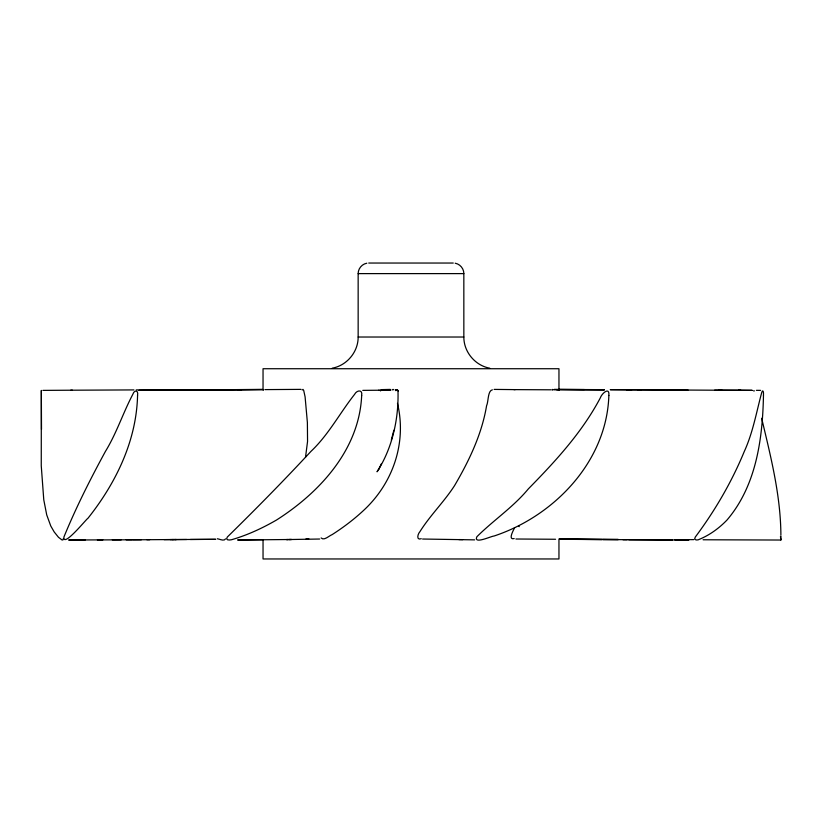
<?xml version="1.0" encoding="UTF-8"?>
<svg xmlns="http://www.w3.org/2000/svg" width="822" height="822" viewBox="0 0 822 822"><rect width="100%" height="100%" fill="white"/><g stroke="black" fill="none" stroke-linecap="round" stroke-linejoin="round"><path stroke-width="1.23" d="M263.04 539.818L263.04 558.96L558.96 558.96L558.96 538.944M332.222 368.194C346.853 365.585 358.269 351.888 358.156 337.02L358.156 273.613C358.125 268.65 361.927 264.088 366.807 263.215M780.9 539.068L780.9 537.917M780.9 539.448L780.89 540.023M63.212 538.862L62.924 539.9L61.989 539.951L58.485 537.29L54.211 531.968L50.769 525.988L46.72 514.891L43.772 499.807L41.254 465.766L41.336 390.399L41.501 429.392M225.557 538.862C224.067 541.544 219.68 539.037 217.316 538.749M780.879 539.982L780.468 536.468M263.204 389.998L263.297 389.834M379.517 468.006L377.051 471.787C392.484 448.134 398.886 418.223 397.971 390.481C397.519 389.834 396.892 389.998 396.225 389.947M305.507 457.34L307.551 441.476L307.387 422.529L305.096 396.862L303.698 390.429L302.979 389.381L302.208 389.998M552.24 389.998L552.518 389.361L552.764 389.834M391.334 439.976L393.851 430.296M753.507 390.871L754.401 390.871M381.429 463.68L378.963 468.879M514.613 527.652C513.678 529.923 507.575 540.229 514.192 538.585M380.473 390.912L381.87 389.618L390.286 389.402M392.115 389.998L393.05 389.361L393.882 389.834M693.809 539.622L690.316 539.643M395.742 390.645L396.975 390.008L396.42 390.193M397.108 389.977L395.649 390.06M421.296 538.739C416.024 540.619 417.72 533.981 419.847 531.772C430.081 515.394 444.127 501.821 454.566 485.597C469.105 460.803 481.805 434.304 486.583 405.739C488.587 401.455 487.61 390.851 492.357 389.834M287.803 539.551L286.508 539.571L291.491 539.499L237.65 539.982L263.019 539.725M319.655 539.027L289.087 539.54M390.429 390.131L362.749 390.378M378.582 390.255L379.23 390.245M170.195 539.581L176.247 539.54L164.092 539.622M70.774 390.214L133.935 389.916M262.105 389.628L208.048 389.988M264.9 389.607L301.047 389.371M168.366 390.224L167.657 390.234L262.434 389.371M237.794 389.792L241.339 389.772M380.524 390.234L381.552 390.224M42.878 390.388L72.398 390.203M148.607 390.039L154.916 390.008M262.033 389.587L163.722 389.967M138.969 390.388L170.688 390.214L169.979 390.224M146.871 539.705L173.288 539.551M190.385 539.479L215.765 539.324L175.435 539.551M149.696 539.715L132.702 539.766M141.343 539.756L126.218 539.797M186.645 539.499L172.415 539.571M198.749 389.679L205.654 389.649L205.068 389.659M136.164 389.905L201.616 389.669M203.568 389.834L206.805 389.823M69.202 540.013L85.283 539.941M68.596 540.023L102.842 539.879M112.326 539.849L131.859 539.797M97.386 539.92L121.204 539.838M368.739 263.04L453.261 263.04M358.176 273.613L463.834 273.613L463.844 337.02C463.731 351.888 475.147 365.585 489.778 368.194M358.156 337.02L463.844 337.02M637.625 389.772L641.119 389.782M556.751 389.834L559.35 389.844M780.068 540.033L703.098 539.766M719.034 390.06L721.726 390.07M584.391 389.546L554.305 389.371M559.001 389.423L604.191 389.669L603.615 389.659M610.407 389.7L631.748 389.792M688.024 390.039L626.528 389.772M718.726 390.214L719.342 390.214M752.099 390.388L610.345 389.669M551.141 389.803L513.904 389.618M553.751 389.813L604.242 390.08M559.525 538.985L618.082 539.335M689.473 539.705L679.28 539.643M674.903 539.92L688.137 539.992M603.04 539.54L627.073 539.684M688.846 540.023L622.994 539.725M672.447 539.951L628.789 539.756M721.069 390.224L721.675 390.224M714.657 390.183L740.745 390.214M515.949 539.006L555.569 539.263M559.587 539.283L618.103 539.684M601.889 539.551L560.121 539.211M752.109 390.306L738.577 390.193M756.363 390.347L760.607 390.378M515.178 389.628L494.125 389.402M422.6 539.027L474.643 539.869M458.851 539.571L462.786 539.622M390.676 389.844L383.792 389.72M395.731 389.936L396.091 389.947M383.371 389.71L382.425 389.844M396.348 389.957L397.026 389.977M382.096 389.659L382.631 390.049M455.193 263.215C460.073 264.088 463.885 268.65 463.844 273.613M518.559 526.008L519.237 526.666M397.971 390.481L398.31 391.159M321.135 537.958C324.084 541.061 329.149 535.667 332.222 534.567C343.514 527.313 354.272 519.185 364.054 509.989C393.183 482.72 406.869 442.493 397.468 403.335M761.655 418.285C770.759 456.6 780.633 495.214 780.89 534.865M780.89 535.954L780.9 536.941M558.96 390.429L558.96 368.729L263.04 368.729L263.04 390.255M763.463 395.485C762.621 438.989 756.23 485.771 727.018 520.007C719.24 528.084 709.951 534.927 699.553 539.242C697.58 540.578 693.162 540.321 695.268 537.095C715.006 510.637 731.693 482.041 744.311 451.422C752.603 433.317 756.168 413.63 761.193 394.488C762.436 388.611 763.844 390.614 763.463 395.485M137.562 395.485C136.473 441.044 115.789 483.264 87.872 518.374C87.142 518.055 62.965 548.284 63.89 537.095C75.881 507.77 90.266 479.257 105.422 451.422C116.498 433.41 122.94 413.127 132.732 394.488C134.253 389.525 138.723 389.988 137.562 395.485M608.855 395.485C606.831 461.348 554.347 516.093 493.971 536.047C491.803 535.903 473.133 544.801 476.842 536.787C493.416 520.234 513.318 507.112 528.351 488.885C555.58 461.132 582.089 432.393 600.368 397.776C601.899 393.327 609.78 386.422 608.855 395.485M361.67 395.485C359.337 449.47 319.943 492.327 276.541 520.007C262.845 527.919 248.367 534.711 233.191 539.242C231.136 540.146 224.581 541.02 227.273 537.095C255.693 509.188 283.785 480.726 310.911 451.422C328.471 434.859 339.702 413.261 354.488 394.488C356.656 390.08 362.892 389.114 361.67 395.485M308.671 538.8L305.846 539.283L308.671 538.8"/></g></svg>
